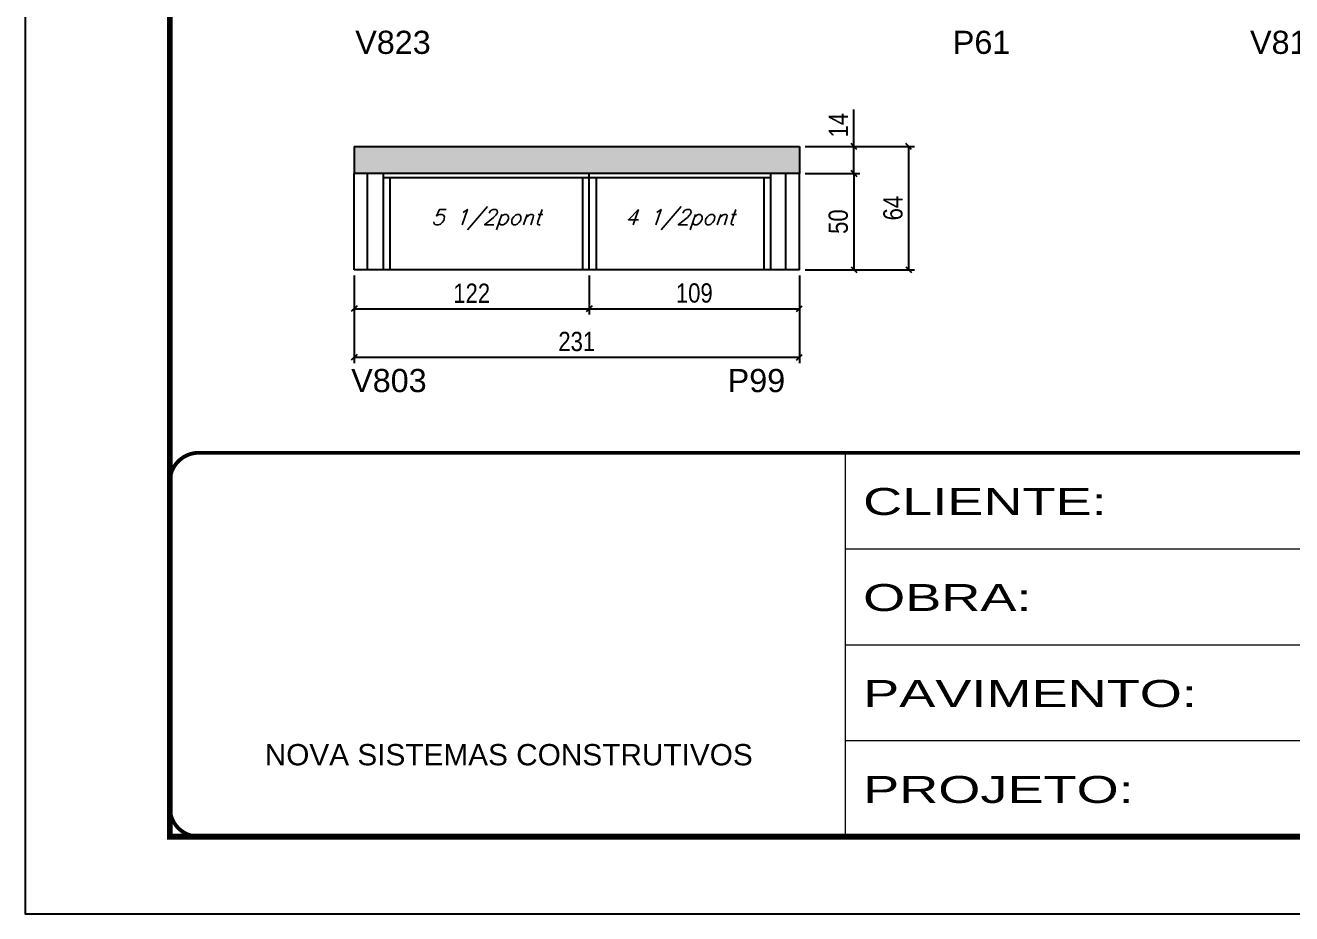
# Model space of a CAD drawing. Extents: x 3309 to 9590, y -2522 to 14608.
# Drawn here: x 8078 to 8735, y 7815 to 8276 of the extents above; entities that cross this region are included whole.
import ezdxf

# ---------------------------------------------------------------- set-up
doc = ezdxf.new("R2010")
doc.units = 0
doc.linetypes.add('CONTINUO', pattern=[0])
doc.linetypes.add('DASHED', pattern=[0.75, 0.5, -0.25])
for name, color, linetype in [('5', 5, 'Continuous'), ('COTA', 241, 'Continuous'), ('Painéis', 200, 'Continuous'), ('SARR_2.2x7', 40, 'Continuous'), ('SARR_3.5x7', 81, 'Continuous'), ('texto', 7, 'Continuous')]:
    doc.layers.add(name, color=color, linetype=linetype)
doc.layers.add('Folhas', color=255, linetype='Continuous', lineweight=9)
doc.layers.add('SARRAFO DE PRESSAO', color=251, linetype='DASHED', lineweight=9)
doc.layers.add('Laje_Perimetro', color=7, linetype='Continuous', plot=False)
doc.styles.add('ARIAL', font='arial.ttf')
doc.styles.add('COTA TECNICA', font='techl___.ttf', dxfattribs={"height": 10})
doc.styles.add('Romans', font='romans.shx')
doc.styles.get("Standard").update_dxf_attribs({"font": 'arial.ttf'})
doc.styles.add('Tecnologia', font='')
doc.styles.get('Tecnologia').set_extended_font_data('Forgotten Futurist')
doc.dimstyles.new('PAINEL', dxfattribs={"dimtxt": 10, "dimasz": 3, "dimexe": 3, "dimexo": 3, "dimgap": 3, "dimtad": 1, "dimdec": 1, "dimzin": 12, "dimdsep": 46, "dimtxsty": 'COTA TECNICA', "dimblk1": 'OBLIQUE', "dimblk2": 'OBLIQUE', "dimsah": 1, "dimcen": 0.9, "dimclrd": 4, "dimclre": 4, "dimclrt": 240, "dimadec": 1, "dimazin": 3, "dimtfac": 1, "dimtdec": 1, "dimtmove": 0, "dimatfit": 3, "dimfxl": 1, "dimtolj": 1, "dimtzin": 12, "dimarcsym": 0})

# ---------------------------------------------------------------- blocks, each defined once
blk = doc.blocks.new('9999999999')
at = {"color": 30, "linetype": 'CONTINUO'}
for p, q in [((98564.56, 34230.21), (98564.56, 34429.45)), ((98564.56, 34379.64), (99583.98, 34379.64)), ((98564.56, 34329.83), (99487.98, 34329.83)), ((98564.56, 34280.02), (99487.98, 34280.02))]:
    blk.add_line(p, q, dxfattribs=at)
at = {"color": 30, "linetype": 'CONTINUO', "const_width": 2}
blk.add_lwpolyline([(99583.98, 34230.21), (99583.98, 34414.45, 0.414214), (99568.98, 34429.45), (98228.98, 34429.45, 0.414214), (98213.98, 34414.45), (98213.98, 34245.21, 0.414214), (98228.98, 34230.21), (99583.98, 34230.21)], format="xyb", dxfattribs=at)
at = {"layer": 'Folhas'}
blk.add_lwpolyline([(98138.98, 34190.21), (99623.98, 34190.21), (99623.98, 35240.21), (98138.98, 35240.21)], close=True, dxfattribs=at)
at = {"layer": 'Folhas', "color": 30, "const_width": 3}
blk.add_lwpolyline([(98213.98, 34230.21), (99583.98, 34230.21), (99583.98, 35200.21), (98213.98, 35200.21)], close=True, dxfattribs=at)
at = {"color": 7, "linetype": 'Continuous', "ltscale": 5, "style": 'ARIAL'}
blk.add_text('NOVA SISTEMAS CONSTRUTIVOS', height=11.0592, dxfattribs=at).set_placement((98263.19, 34267.21))
at = {"layer": 'Folhas', "color": 7, "style": 'Tecnologia', "width": 1.5}
for s, p in [('CLIENTE:', (98573.65, 34397.17)), ('OBRA:', (98573.65, 34347.31)), ('PAVIMENTO:', (98573.65, 34297.5)), ('PROJETO:', (98573.65, 34247.69))]:
    blk.add_text(s, height=14, dxfattribs=at).set_placement(p)
blk = doc.blocks.new('_Oblique')
at = {"color": 0, "linetype": 'ByBlock', "lineweight": -2}
blk.add_line((-0.5, -0.5), (0.5, 0.5), dxfattribs=at)
blk = doc.blocks.new('*D2207')
at = {"layer": 'COTA', "color": 4, "linetype": 'ByBlock', "lineweight": -2, "transparency": 16777216}
for p, q in [((8248.47, 8146.23), (8248.47, 8100.74)), ((8479.47, 8146.23), (8479.47, 8100.74)), ((8479.47, 8103.74), (8248.47, 8103.74))]:
    blk.add_line(p, q, dxfattribs=at)
at = {"layer": 'Defpoints', "color": 0, "linetype": 'ByBlock', "transparency": 16777216}
for p in [(8248.47, 8149.23), (8479.47, 8149.23), (8248.47, 8103.74)]:
    blk.add_point(p, dxfattribs=at)
at = {"layer": 'COTA', "color": 4, "linetype": 'ByBlock', "lineweight": -2, "transparency": 16777216, "xscale": 3, "yscale": 3, "zscale": 3, "rotation": 180}
blk.add_blockref('_Oblique', (8248.47, 8103.74), dxfattribs=at)
at = {"layer": 'COTA', "color": 4, "linetype": 'ByBlock', "lineweight": -2, "transparency": 16777216, "xscale": 3, "yscale": 3, "zscale": 3}
blk.add_blockref('_Oblique', (8479.47, 8103.74), dxfattribs=at)
at = {"layer": 'COTA', "color": 240, "linetype": 'ByBlock', "transparency": 16777216, "insert": (8363.97, 8111.96), "char_height": 10, "attachment_point": 5, "style": 'COTA TECNICA'}
blk.add_mtext('\\A1;231', dxfattribs=at)
blk = doc.blocks.new('*D2208')
at = {"layer": 'COTA', "color": 4, "lineweight": -2, "transparency": 16777216}
for p, q in [((8248.47, 8146.23), (8248.47, 8125.99)), ((8370.47, 8146.23), (8370.47, 8125.99)), ((8248.47, 8128.99), (8370.47, 8128.99))]:
    blk.add_line(p, q, dxfattribs=at)
at = {"layer": 'Defpoints', "color": 0, "transparency": 16777216}
for p in [(8248.47, 8149.23), (8370.47, 8149.23), (8370.47, 8128.99)]:
    blk.add_point(p, dxfattribs=at)
at = {"layer": 'COTA', "color": 4, "lineweight": -2, "transparency": 16777216, "xscale": 3, "yscale": 3, "zscale": 3, "rotation": 180}
blk.add_blockref('_Oblique', (8248.47, 8128.99), dxfattribs=at)
at = {"layer": 'COTA', "color": 4, "lineweight": -2, "transparency": 16777216, "xscale": 3, "yscale": 3, "zscale": 3}
blk.add_blockref('_Oblique', (8370.47, 8128.99), dxfattribs=at)
at = {"layer": 'COTA', "color": 240, "transparency": 16777216, "insert": (8309.47, 8137.05), "char_height": 10, "attachment_point": 5, "style": 'COTA TECNICA'}
blk.add_mtext('\\A1;122', dxfattribs=at)
blk = doc.blocks.new('*D2209')
at = {"layer": 'COTA', "color": 4, "lineweight": -2, "transparency": 16777216}
for p, q in [((8370.47, 8146.23), (8370.47, 8125.99)), ((8479.47, 8146.23), (8479.47, 8125.99)), ((8370.47, 8128.99), (8479.47, 8128.99))]:
    blk.add_line(p, q, dxfattribs=at)
at = {"layer": 'Defpoints', "color": 0, "transparency": 16777216}
for p in [(8370.47, 8149.23), (8479.47, 8149.23), (8479.47, 8128.99)]:
    blk.add_point(p, dxfattribs=at)
at = {"layer": 'COTA', "color": 4, "lineweight": -2, "transparency": 16777216, "xscale": 3, "yscale": 3, "zscale": 3, "rotation": 180}
blk.add_blockref('_Oblique', (8370.47, 8128.99), dxfattribs=at)
at = {"layer": 'COTA', "color": 4, "lineweight": -2, "transparency": 16777216, "xscale": 3, "yscale": 3, "zscale": 3}
blk.add_blockref('_Oblique', (8479.47, 8128.99), dxfattribs=at)
at = {"layer": 'COTA', "color": 240, "transparency": 16777216, "insert": (8424.97, 8137.12), "char_height": 10, "attachment_point": 5, "style": 'COTA TECNICA'}
blk.add_mtext('\\A1;109', dxfattribs=at)
blk = doc.blocks.new('*D2210')
at = {"layer": 'COTA', "color": 4, "lineweight": -2, "transparency": 16777216}
for p, q in [((8482.47, 8199.23), (8510.82, 8199.23)), ((8507.82, 8199.23), (8507.82, 8149.23)), ((8482.47, 8149.23), (8510.82, 8149.23))]:
    blk.add_line(p, q, dxfattribs=at)
at = {"layer": 'Defpoints', "color": 0, "transparency": 16777216}
for p in [(8479.47, 8199.23), (8479.47, 8149.23), (8507.82, 8149.23)]:
    blk.add_point(p, dxfattribs=at)
at = {"layer": 'COTA', "color": 4, "lineweight": -2, "transparency": 16777216, "xscale": 3, "yscale": 3, "zscale": 3}
for p, rotation in [((8507.82, 8199.23), 90), ((8507.82, 8149.23), 270)]:
    blk.add_blockref('_Oblique', p, dxfattribs=dict(at, rotation=rotation))
at = {"layer": 'COTA', "color": 240, "transparency": 16777216, "insert": (8499.71, 8174.23), "char_height": 10, "attachment_point": 5, "rotation": 90, "style": 'COTA TECNICA'}
blk.add_mtext('\\A1;50', dxfattribs=at)
blk = doc.blocks.new('*D2211')
at = {"layer": 'COTA', "color": 4, "lineweight": -2, "transparency": 16777216}
for p, q in [((8507.82, 8213.23), (8507.82, 8232.35)), ((8482.47, 8213.23), (8510.82, 8213.23)), ((8507.82, 8199.23), (8507.82, 8213.23)), ((8482.47, 8199.23), (8510.82, 8199.23))]:
    blk.add_line(p, q, dxfattribs=at)
at = {"layer": 'Defpoints', "color": 0, "transparency": 16777216}
for p in [(8479.47, 8213.23), (8507.82, 8213.23), (8479.47, 8199.23)]:
    blk.add_point(p, dxfattribs=at)
at = {"layer": 'COTA', "color": 4, "lineweight": -2, "transparency": 16777216, "xscale": 3, "yscale": 3, "zscale": 3}
for p, rotation in [((8507.82, 8213.23), 90), ((8507.82, 8199.23), 270)]:
    blk.add_blockref('_Oblique', p, dxfattribs=dict(at, rotation=rotation))
at = {"layer": 'COTA', "color": 240, "transparency": 16777216, "insert": (8499.75, 8224.29), "char_height": 10, "attachment_point": 5, "rotation": 90, "style": 'COTA TECNICA'}
blk.add_mtext('\\A1;14', dxfattribs=at)
blk = doc.blocks.new('*D2212')
at = {"layer": 'COTA', "color": 4, "lineweight": -2, "transparency": 16777216}
for p, q in [((8482.47, 8213.23), (8539.19, 8213.23)), ((8536.19, 8149.23), (8536.19, 8213.23)), ((8482.47, 8149.23), (8539.19, 8149.23))]:
    blk.add_line(p, q, dxfattribs=at)
at = {"layer": 'Defpoints', "color": 0, "transparency": 16777216}
for p in [(8479.47, 8213.23), (8536.19, 8213.23), (8479.47, 8149.23)]:
    blk.add_point(p, dxfattribs=at)
at = {"layer": 'COTA', "color": 4, "lineweight": -2, "transparency": 16777216, "xscale": 3, "yscale": 3, "zscale": 3}
for p, rotation in [((8536.19, 8213.23), 90), ((8536.19, 8149.23), 270)]:
    blk.add_blockref('_Oblique', p, dxfattribs=dict(at, rotation=rotation))
at = {"layer": 'COTA', "color": 240, "transparency": 16777216, "insert": (8528.09, 8181.23), "char_height": 10, "attachment_point": 5, "rotation": 90, "style": 'COTA TECNICA'}
blk.add_mtext('\\A1;64', dxfattribs=at)

msp = doc.modelspace()

# ---------------------------------------------------------------- hatches: boundary and pattern name
at = {"layer": 'COTA'}
h = msp.add_hatch(dxfattribs=at)
h.set_pattern_fill('AR-CONC', color=256, scale=0.03)
h.paths.add_polyline_path([(8248.47, 8213.23), (8248.47, 8199.23), (8479.47, 8199.23), (8479.47, 8213.23)])

# ---------------------------------------------------------------- linework, layer by layer
for p, q in [((8248.47, 8213.23), (8248.47, 8199.23)), ((8248.47, 8213.23), (8479.47, 8213.23)), ((8479.47, 8213.23), (8479.47, 8199.23))]:
    msp.add_line(p, q, dxfattribs=at)
at = {"layer": 'Laje_Perimetro'}
msp.add_lwpolyline([(9562.87, 8864.98), (8077.87, 8864.98), (8077.87, 7814.98), (9562.87, 7814.98)], close=True, dxfattribs=at)
at = {"layer": 'Painéis', "linetype": 'ByBlock'}
for p, q in [((8479.47, 8199.23), (8248.47, 8199.23)), ((8248.47, 8149.23), (8248.47, 8199.23)), ((8370.47, 8149.23), (8370.47, 8199.23)), ((8479.47, 8149.23), (8479.47, 8199.23)), ((8479.47, 8149.23), (8248.47, 8149.23))]:
    msp.add_line(p, q, dxfattribs=at)
at = {"layer": 'SARR_2.2x7', "linetype": 'Continuous'}
for p, q in [((8255.47, 8149.23), (8255.47, 8199.23)), ((8370.47, 8197.03), (8263.47, 8197.03)), ((8464.47, 8197.03), (8370.47, 8197.03)), ((8472.47, 8149.23), (8472.47, 8199.23))]:
    msp.add_line(p, q, dxfattribs=at)
at = {"layer": 'SARR_3.5x7'}
for p, q in [((8263.47, 8199.23), (8263.47, 8149.23)), ((8266.97, 8197.03), (8266.97, 8149.23)), ((8366.97, 8197.03), (8366.97, 8149.23)), ((8373.97, 8197.03), (8373.97, 8149.23)), ((8460.97, 8197.03), (8460.97, 8149.23)), ((8464.47, 8199.23), (8464.47, 8149.23))]:
    msp.add_line(p, q, dxfattribs=at)

# ---------------------------------------------------------------- block references
at = {"layer": 'SARRAFO DE PRESSAO', "color": 6, "linetype": 'ByBlock'}
msp.add_blockref('9999999999', (-90061.11, -26375.22), dxfattribs=at)

# ---------------------------------------------------------------- texts
at = {"layer": '5', "linetype": 'Continuous'}
for s, p in [('V823', (8249.05, 8261.29)), ('P61', (8559.1, 8261.29)), ('V811', (8713.32, 8261.29)), ('V803', (8246.94, 8085.73)), ('P99', (8442.29, 8085.73))]:
    msp.add_text(s, height=12, rotation=359.99996, dxfattribs=at).set_placement(p)
at = {"layer": 'texto', "color": 2, "char_height": 8, "attachment_point": 5, "style": 'Romans'}
for s, insert in [('{\\Q19;\\C256;5 1/2pont}', (8316.97, 8175.23)), ('{\\Q19;\\C256;4 1/2pont}', (8417.47, 8175.23))]:
    msp.add_mtext(s, dxfattribs=dict(at, insert=insert))

# ---------------------------------------------------------------- dimensions: what is measured, and where the dimension line sits
at = {"layer": 'COTA'}
for base, p1, p2, picture, middle in [((8507.82, 8213.23), (8479.47, 8199.23), (8479.47, 8213.23), '*D2211', (8499.75, 8224.29)), ((8536.19, 8213.23), (8479.47, 8149.23), (8479.47, 8213.23), '*D2212', (8528.09, 8181.23)), ((8507.82, 8149.23), (8479.47, 8199.23), (8479.47, 8149.23), '*D2210', (8499.71, 8174.23))]:
    dim = msp.add_linear_dim(base=base, p1=p1, p2=p2, angle=90, dimstyle='PAINEL', dxfattribs=at)
    dim.commit()
    dim.dimension.update_dxf_attribs({"geometry": picture, "text_midpoint": middle})
at = {"layer": 'COTA', "linetype": 'ByBlock'}
dim = msp.add_linear_dim(base=(8248.47, 8103.74), p1=(8479.47, 8149.23), p2=(8248.47, 8149.23), angle=180, dimstyle='PAINEL', dxfattribs=at)
dim.commit()
dim.dimension.update_dxf_attribs({"geometry": '*D2207', "text_midpoint": (8363.97, 8111.96)})
at = {"layer": 'COTA'}
dim = msp.add_linear_dim(base=(8370.47, 8128.99), p1=(8248.47, 8149.23), p2=(8370.47, 8149.23), dimstyle='PAINEL', dxfattribs=at)
dim.commit()
dim.dimension.update_dxf_attribs({"geometry": '*D2208', "text_midpoint": (8309.47, 8137.05)})
dim = msp.add_linear_dim(base=(8479.47, 8128.99), p1=(8370.47, 8149.23), p2=(8479.47, 8149.23), dimstyle='PAINEL', override={"dimtmove": 1}, dxfattribs=at)
dim.commit()
dim.dimension.update_dxf_attribs({"geometry": '*D2209', "text_midpoint": (8424.97, 8137.12)})

doc.saveas('drawing.dxf')
